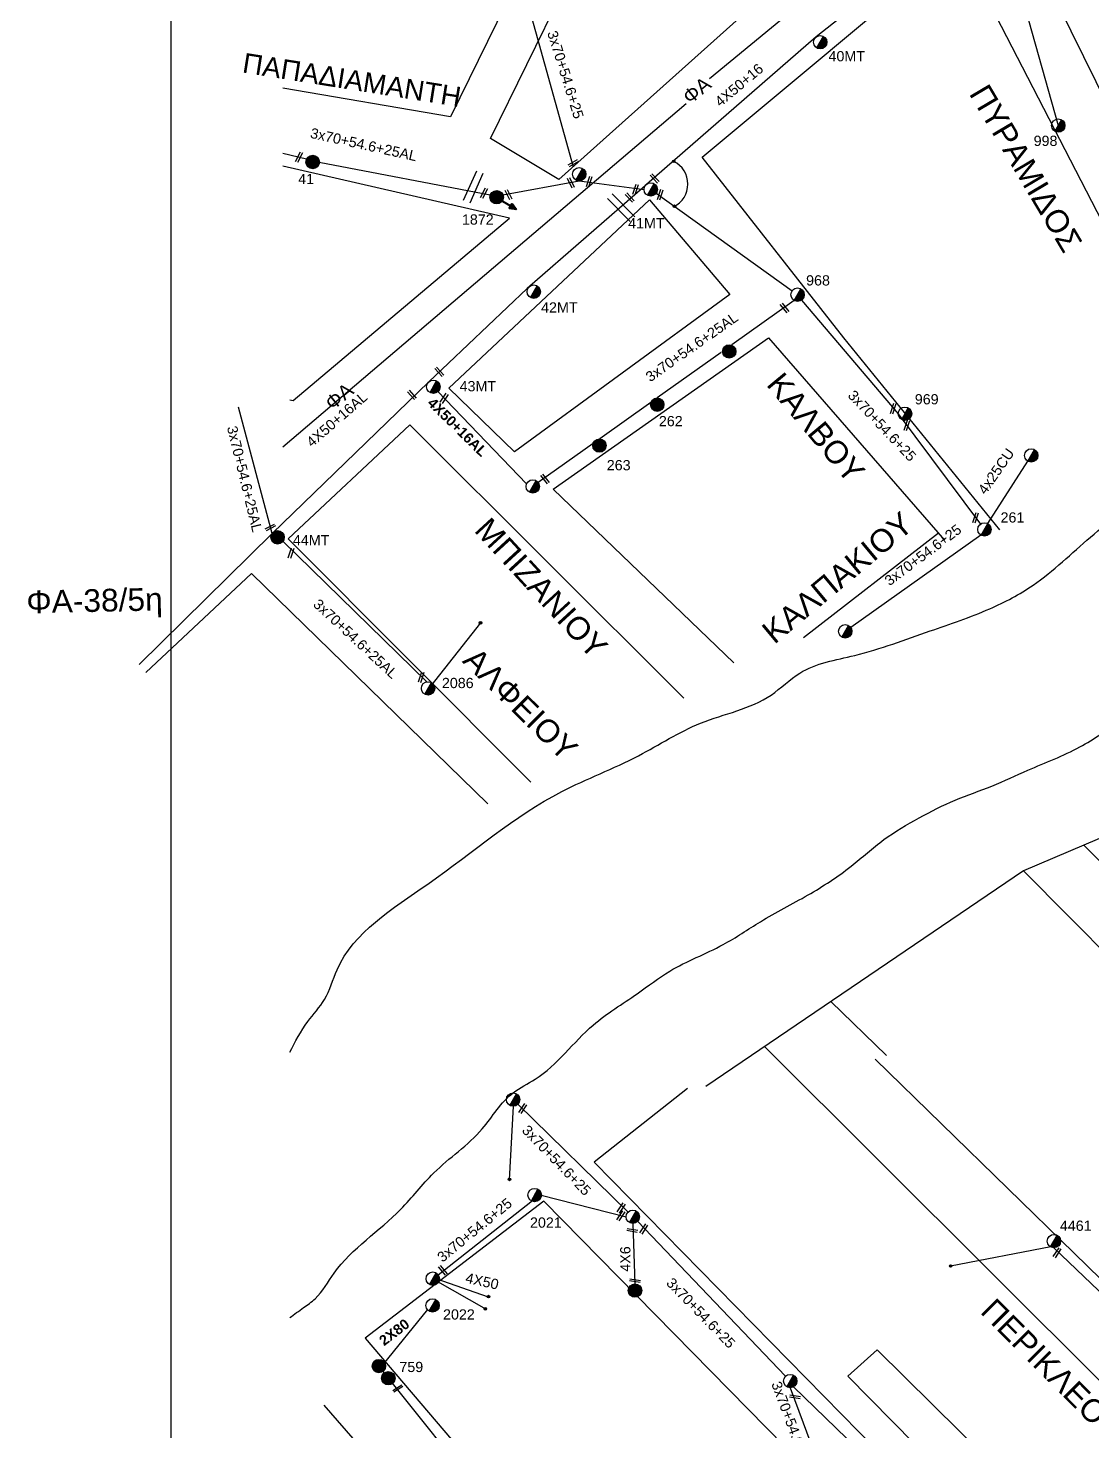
# Model space of a CAD drawing. Header units: millimetres. Extents: x -2449 to 9266, y 48 to 3905.
# Drawn here: x 6997.7 to 7185.2, y 3394.4 to 3641.5 of the extents above; entities that cross this region are included whole.
import ezdxf

# ---------------------------------------------------------------- set-up
doc = ezdxf.new("R2010")
doc.units = ezdxf.units.MM
doc.linetypes.add('DASHED', pattern=[19.05, 12.7, -6.35])
for name, color, linetype in [('Άγνωστα', 7, 'Continuous'), ('Γυμνά εναέρια ΧΤ και ΦΟΠ (3Φ)   4x50+16AL', 7, 'Continuous'), ('Επίτονοι', 7, 'Continuous'), ('Επιγραφές - Σχήματα', 7, 'Continuous'), ('Κάμερα', 7, 'Continuous'), ('Καλώδια ΧΤ   4x25CU', 7, 'DASHED'), ('Μηχανική τομή', 7, 'Continuous'), ('Στύλος Ξύλινος', 7, 'Continuous'), ('Στύλος Ξύλινος @ 1', 7, 'Continuous'), ('Στύλος ΦΜ', 7, 'Continuous'), ('Στύλος ΦΜ @ 1', 7, 'Continuous'), ('Συνδέσεις', 7, 'Continuous'), ('Συνεστραμμένα ΧΤ   3x70+54.6+25 AL', 7, 'SYN_LINE'), ('Τομή', 7, 'Continuous'), ('Υπόβαθρο ΔΕΗ', 7, 'Continuous'), ('Υπόγεια καλώδια Παροχών ΧΤ   4x6', 7, 'DASHED')]:
    doc.layers.add(name, color=color, linetype=linetype)
doc.styles.add('arial', font='arial.ttf')
doc.styles.get("Standard").update_dxf_attribs({"font": 'arial.ttf'})
doc.linetypes.add('SYN_LINE', pattern='A,0.5,-0.0001,["/\\/\\/\\/",Standard,S=0.1,R=0,X=0,Y=-0.05],-0.25', length=0.7501)

# ---------------------------------------------------------------- blocks, each defined once
blk = doc.blocks.new('ΥΠΑΡΧΩΝ ΤΣΙΜΕΝΤΕΝΙΟΣ ΣΤΥΛΟΣ')
at = {"layer": 'Στύλος ΦΜ'}
blk.add_hatch(color=7, dxfattribs=at).paths.add_polyline_path([(-1.29, -2.28, 0.574793), (2.62, 0, 0.268822), (1.3, 2.27)])
at = {"layer": 'Στύλος ΦΜ', "color": 7}
blk.add_line((-1.29, -2.28), (1.3, 2.27), dxfattribs=at)
blk.add_circle((0, 0), 2.62, dxfattribs=at)
at = {"layer": 'Στύλος ΦΜ', "flags": 4}
for tag, p in [('ΑΡΙΘΜΟΣ', (-4.68, 8.05)), ('ΤΥΠΟΣ', (-4.91, 3.03))]:
    blk.add_attdef(tag, p, '', height=4, dxfattribs=at)
blk = doc.blocks.new('ΥΠΑΡΧΩΝ ΞΥΛΙΝΟΣ ΣΤΥΛΟΣ')
at = {"layer": 'Στύλος Ξύλινος'}
h = blk.add_hatch(color=7, dxfattribs=at)
h.paths.add_polyline_path([(-2.62, 0, 0.270008), (-1.29, -2.28), (1.3, 2.27, 0.576266)])
h.paths.add_polyline_path([(-1.29, -2.28, 0.574793), (2.62, 0, 0.268822), (1.3, 2.27)])
at = {"layer": 'Στύλος Ξύλινος', "color": 7}
blk.add_line((-1.29, -2.28), (1.3, 2.27), dxfattribs=at)
blk.add_circle((0, 0), 2.62, dxfattribs=at)
at = {"layer": 'Στύλος Ξύλινος', "flags": 4}
for tag, p in [('ΑΡΙΘΜΟΣ', (-4.91, 8.6)), ('ΤΥΠΟΣ', (-4.85, 3.39))]:
    blk.add_attdef(tag, p, '', height=4, dxfattribs=at)
blk = doc.blocks.new('ΜΗΧΑΝΙΚΗ ΤΟΜΗ')
at = {"layer": 'Μηχανική τομή', "ltscale": 40}
for p, q in [((-1.89, 0.78), (1.89, 0.78)), ((1.89, 0), (-1.89, 0))]:
    blk.add_line(p, q, dxfattribs=at)
blk = doc.blocks.new('ΤΟΜΗ')
at = {"layer": 'Τομή', "ltscale": 40}
for p, q in [((-5.68, 0), (5.68, 0)), ((5.68, -2.33), (-5.68, -2.33))]:
    blk.add_line(p, q, dxfattribs=at)
blk = doc.blocks.new('_ΣΥΝΔΕΣΗ')
at = {"layer": 'Συνδέσεις', "linetype": 'SYN_LINE', "ltscale": 40}
blk.add_hatch(color=256, dxfattribs=at).paths.add_polyline_path([(0.5, -0.01, 1), (-0.5, -0.01, 1)])
at = {"layer": 'Συνδέσεις'}
blk.add_circle((0, -0.01), 0.5, dxfattribs=at)
blk = doc.blocks.new('ΕΠΙΤΟΝΟΣ')
at = {"layer": 'Επίτονοι', "lineweight": 40, "ltscale": 40}
blk.add_hatch(color=256, dxfattribs=at).paths.add_polyline_path([(-1.13, 6.47), (0, 9.1), (1.13, 6.47)])
for p, q in [((-1.13, 6.47), (0, 9.1)), ((1.13, 6.47), (-1.13, 6.47)), ((-1.13, 6.47), (0, 6.47)), ((0, 9.1), (1.13, 6.47)), ((0, 6.47), (0, 0))]:
    blk.add_line(p, q, dxfattribs=at)

msp = doc.modelspace()

# ---------------------------------------------------------------- linework, layer by layer
at = {"layer": 'Άγνωστα', "color": 173, "linetype": 'SYN_LINE', "ltscale": 20}
msp.add_lwpolyline([(7108.41, 3612.47), (7132.34, 3595.27)], dxfattribs=at)
at = {"layer": 'Άγνωστα', "color": 27, "linetype": 'SYN_LINE', "ltscale": 15}
msp.add_lwpolyline([(7083.18, 3451.62), (7082.5, 3438.69)], dxfattribs=at)
at = {"layer": 'Άγνωστα', "color": 85, "linetype": 'SYN_LINE', "ltscale": 20}
msp.add_lwpolyline([(7177.9, 3426.83), (7160.27, 3423.47)], dxfattribs=at)
at = {"layer": 'Γυμνά εναέρια ΧΤ και ΦΟΠ (3Φ)   4x50+16AL', "color": 173, "ltscale": 0.2}
msp.add_lwpolyline([(7167.12, 3664.15), (7136.56, 3639.98), (7106.67, 3613.96)], dxfattribs=at)
at = {"layer": 'Γυμνά εναέρια ΧΤ και ΦΟΠ (3Φ)   4x50+16AL', "color": 6, "ltscale": 0.2}
for points in [[(7106.67, 3613.96), (7106.44, 3613.75), (7085.66, 3595.65), (7068.31, 3579.21), (7040.74, 3552.54), (7017.29, 3529.42)], [(7085.57, 3561.28), (7069.94, 3577.51)]]:
    msp.add_lwpolyline(points, dxfattribs=at)
at = {"layer": 'Επιγραφές - Σχήματα'}
msp.add_lwpolyline([(7022.92, 3887.4), (9025.82, 3887.4), (9025.82, 2893.51), (7022.92, 2893.51)], close=True, dxfattribs=at)
at = {"layer": 'Επιγραφές - Σχήματα', "color": 85, "linetype": 'Continuous', "ltscale": 0.2}
for points in [[(7297.69, 3749.14), (7181.35, 3684.94), (7117.81, 3632.62)], [(7113.66, 3628.18), (7042.63, 3567.72)]]:
    msp.add_lwpolyline(points, dxfattribs=at)
at = {"layer": 'Επιγραφές - Σχήματα', "linetype": 'Continuous', "ltscale": 0.2}
msp.add_arc((7109.53, 3614.07), 4.45, 296.1729, 63.8271, dxfattribs=at)
at = {"layer": 'Κάμερα'}
for points in [[(7183.73, 3497.62), (7173.14, 3493.1), (7117.14, 3455.1)], [(7139.19, 3470.07), (7149, 3460.57)]]:
    msp.add_lwpolyline(points, dxfattribs=at)
at = {"layer": 'Καλώδια ΧΤ   4x25CU', "color": 173, "linetype": 'SYN_LINE', "ltscale": 15}
msp.add_lwpolyline([(7166.83, 3554.25), (7173.9, 3565.23)], dxfattribs=at)
at = {"layer": 'Συνεστραμμένα ΧΤ   3x70+54.6+25 AL', "color": 85, "ltscale": 20}
for p, q in [((7046.8, 3618.46), (7042.63, 3619.43)), ((7079.16, 3612.09), (7049.04, 3617.88))]:
    msp.add_line(p, q, dxfattribs=at)
at = {"layer": 'Συνεστραμμένα ΧΤ   3x70+54.6+25 AL', "color": 6, "ltscale": 15}
for p, q in [((7132.72, 3593.56), (7121.73, 3585.75)), ((7119.82, 3584.38), (7108.58, 3576.39)), ((7097.27, 3568.35), (7087.61, 3561.48))]:
    msp.add_line(p, q, dxfattribs=at)
at = {"layer": 'Συνεστραμμένα ΧΤ   3x70+54.6+25 AL', "color": 6, "ltscale": 10}
msp.add_line((7107.47, 3575.61), (7098.45, 3569.19), dxfattribs=at)
at = {"layer": 'Συνεστραμμένα ΧΤ   3x70+54.6+25 AL', "color": 27, "linetype": 'SYN_LINE', "ltscale": 20}
msp.add_line((7069.97, 3421.94), (7086.6, 3435.04), dxfattribs=at)
at = {"layer": 'Συνεστραμμένα ΧΤ   3x70+54.6+25 AL', "color": 27, "linetype": 'SYN_LINE', "ltscale": 10}
for p, q in [((7069.46, 3420.96), (7078.43, 3415.89)), ((7069.59, 3421.26), (7078.77, 3418.08))]:
    msp.add_line(p, q, dxfattribs=at)
at = {"layer": 'Συνεστραμμένα ΧΤ   3x70+54.6+25 AL', "color": 173, "linetype": 'SYN_LINE', "ltscale": 20}
for points in [[(7168.21, 3663.41), (7179.24, 3624.37)], [(7085.52, 3646.7), (7093.77, 3617.11)], [(7133.97, 3593.62), (7151.05, 3573.61), (7165.54, 3554.17)], [(7165.61, 3552.23), (7142.67, 3535.96)]]:
    msp.add_lwpolyline(points, dxfattribs=at)
at = {"layer": 'Συνεστραμμένα ΧΤ   3x70+54.6+25 AL', "color": 173, "linetype": 'SYN_LINE', "ltscale": 15}
msp.add_lwpolyline([(7081.38, 3612.19), (7094.83, 3614.62), (7106.25, 3613.12)], dxfattribs=at)
at = {"layer": 'Συνεστραμμένα ΧΤ   3x70+54.6+25 AL', "color": 6, "linetype": 'SYN_LINE', "ltscale": 20}
for points in [[(7040.74, 3552.54), (7034.79, 3574.77)], [(7067.97, 3526.39), (7042.63, 3551.14)]]:
    msp.add_lwpolyline(points, dxfattribs=at)
at = {"layer": 'Συνεστραμμένα ΧΤ   3x70+54.6+25 AL', "color": 6, "linetype": 'SYN_LINE', "ltscale": 15}
msp.add_lwpolyline([(7077.44, 3536.77), (7068.71, 3525.67), (7068.54, 3525.83)], dxfattribs=at)
at = {"layer": 'Συνεστραμμένα ΧΤ   3x70+54.6+25 AL', "color": 27, "linetype": 'SYN_LINE', "ltscale": 20}
for points in [[(7084.03, 3451.97), (7103.43, 3432.99)], [(7088.15, 3435.98), (7103.1, 3432.16)], [(7105.13, 3431.36), (7131.2, 3404.07)], [(7132.59, 3402.19), (7157.09, 3378.49), (7180.02, 3354.93)]]:
    msp.add_lwpolyline(points, dxfattribs=at)
at = {"layer": 'Συνεστραμμένα ΧΤ   3x70+54.6+25 AL', "color": 85, "linetype": 'SYN_LINE', "ltscale": 20}
msp.add_lwpolyline([(7237.14, 3368.99), (7218.01, 3388.95), (7178.48, 3426.68)], dxfattribs=at)
at = {"layer": 'Συνεστραμμένα ΧΤ   3x70+54.6+25 AL', "color": 151, "linetype": 'SYN_LINE', "ltscale": 20}
for points in [[(7060.37, 3406.21), (7068.14, 3415.82)], [(7060.24, 3404.92), (7078.27, 3382.34)]]:
    msp.add_lwpolyline(points, dxfattribs=at)
at = {"layer": 'Συνεστραμμένα ΧΤ   3x70+54.6+25 AL', "color": 27, "linetype": 'SYN_LINE', "ltscale": 15}
msp.add_lwpolyline([(7132.01, 3402.04), (7137.19, 3388.11)], dxfattribs=at)
at = {"layer": 'Υπόβαθρο ΔΕΗ'}
msp.add_line((7158.11, 3552.55), (7134.37, 3534.11), dxfattribs=at)
msp.add_lwpolyline([(7042.36, 3799.62, -0.1205), (7061.02, 3788.79), (7124.38, 3732.25), (7072.13, 3625.88), (7042.63, 3630.93)], format="xyb", dxfattribs=at)
for points in [[(7130.43, 3726.45), (7172.05, 3687.19), (7091.26, 3614.86), (7079.18, 3622.09), (7130.43, 3726.45)], [(7212.32, 3578.54), (7170.51, 3663.31), (7185.32, 3675.61), (7229.37, 3583.74), (7387.03, 3615), (7394.72, 3578.82)], [(7168.93, 3553.16), (7141.47, 3586.96), (7116.47, 3618.82), (7161.66, 3656.52), (7203.84, 3574.74)], [(7043.84, 3576.03), (7043.84, 3576.03), (7043.84, 3576.03), (7044.46, 3575.94), (7082.56, 3608.04), (7042.63, 3617.23)], [(7071.88, 3578.14), (7107.2, 3611.28), (7121.38, 3594.59), (7083.42, 3566.92), (7071.88, 3578.14)], [(7122.08, 3529.75), (7090.24, 3560.34), (7128.19, 3586.99), (7159.17, 3551.32)], [(7113.24, 3523.49), (7064.99, 3571.67), (7043.57, 3551.57)], [(7086.31, 3508.71), (7043.57, 3551.57)], [(7018.5, 3528.04), (7037.1, 3545.49)], [(7078.75, 3504.9), (7037.1, 3545.49)], [(7183.73, 3497.62), (7253.17, 3427.53), (7324.58, 3496.24), (7286.87, 3541.38), (7183.73, 3497.62)], [(7147, 3459.92), (7217.12, 3391.56), (7245.19, 3420.54), (7173.14, 3493.1)], [(7113.92, 3454.76), (7097.46, 3441.8), (7181.54, 3356.16), (7185.35, 3360.26), (7142.16, 3404.08), (7147.34, 3408.73), (7191, 3365.55), (7207.74, 3382.09), (7127.5, 3462.13)], [(7138.57, 3315.18), (7173.63, 3348.34), (7088.61, 3434.93), (7057.11, 3410.75), (7138.57, 3315.18)], [(7034.06, 3320.13), (7092.75, 3271.16), (7130.03, 3306.93), (7049.9, 3398.96)]]:
    msp.add_lwpolyline(points, dxfattribs=at)
for points in [[(7043.82, 3461.12), (7047.01, 3466.54), (7049.95, 3470.43), (7052.16, 3475.65), (7068.16, 3490.77), (7091.76, 3507.05), (7105.29, 3513.37), (7116.23, 3519.1), (7128.64, 3524.06), (7133.69, 3527.92), (7143.37, 3531.05), (7156.64, 3535.34), (7167.19, 3539.26), (7174.8, 3543.42), (7184.91, 3551.87), (7190.23, 3556.09), (7200.83, 3562.95), (7213.94, 3569.57), (7226.19, 3574.05), (7237.58, 3575.94), (7250.69, 3577.73), (7270.85, 3580.98), (7292.6, 3585.33), (7302.7, 3588.38), (7316.56, 3591.95), (7326.47, 3593.6), (7335.65, 3595.86), (7348.4, 3599.85), (7355.99, 3603.03), (7365.19, 3604.74), (7372.17, 3606.7), (7377.62, 3608.72), (7383.25, 3610.74), (7387.94, 3610.74), (7387.8, 3610.77)], [(7043.85, 3414.39), (7046.26, 3416.15), (7048.3, 3417.71), (7051.65, 3422.22), (7063.38, 3433.47), (7069.2, 3439.87), (7077.75, 3447.65), (7083.18, 3453.98), (7087.08, 3456.39), (7097.29, 3465.93), (7105.06, 3471.45), (7110.79, 3475.43), (7120.21, 3480.1), (7126.76, 3484.13), (7135.15, 3488.84), (7142.73, 3493.89), (7148.53, 3498.6), (7154.73, 3502.41), (7161.08, 3505.56), (7167.56, 3508.02), (7173.9, 3510.82), (7183.05, 3514.91), (7190.28, 3519.62), (7194.58, 3522.55), (7200.58, 3526.31), (7208.02, 3531.02), (7214.16, 3534.36), (7218.59, 3536.4), (7223.78, 3539.48), (7230.15, 3542.29), (7236.6, 3545.35), (7244.35, 3549.02), (7249.41, 3551.11), (7254.69, 3553.11), (7263.46, 3556.44), (7271.97, 3559.95), (7283.75, 3565), (7289.84, 3568.18), (7294.25, 3570.6), (7301.19, 3573.56), (7305.82, 3575.39), (7313.04, 3577.01), (7318.1, 3578.09), (7325.04, 3580.19), (7334.2, 3582.83), (7340.22, 3584.71), (7347.66, 3586.38), (7356.7, 3588.21), (7364.12, 3589.23), (7370.87, 3590.45), (7375.52, 3591.58), (7382.1, 3594.04), (7388.1, 3596.12), (7390.74, 3597.55)]]:
    msp.add_spline(points, degree=3, dxfattribs=at)
at = {"layer": 'Υπόγεια καλώδια Παροχών ΧΤ   4x6', "color": 27, "linetype": 'Continuous', "ltscale": 0.1}
msp.add_lwpolyline([(7104.27, 3430.98), (7104.66, 3420.32)], dxfattribs=at)

# ---------------------------------------------------------------- block references
at = {"layer": 'Επίτονοι', "xscale": 0.4499999999998051, "yscale": 0.4499999999998051, "zscale": 0.4499999999998051, "rotation": 240.0557591499987}
msp.add_blockref('ΕΠΙΤΟΝΟΣ', (7080.24, 3611.65), dxfattribs=at)
at = {"layer": 'Μηχανική τομή'}
for p, xscale, yscale, zscale, rotation in [((7045.64, 3618.73), 0.5000000000000002, 0.5000000000000002, 0.5000000000000002, 63.06724434373105), ((7093.88, 3617.56), 0.4999999999999997, 0.4999999999999997, 0.4999999999999997, 29.35251606064042), ((7096.78, 3614.44), 0.500000000000005, 0.500000000000005, 0.500000000000005, 71.8133335718219), ((7107.97, 3614.93), 0.5000000000000727, 0.5000000000000727, 0.5000000000000727, 313.390901941304), ((7078.24, 3612.37), 0.5000000000000002, 0.5000000000000002, 0.5000000000000002, 63.06724434373105), ((7082.54, 3612.28), 0.4999999999999792, 0.4999999999999792, 0.4999999999999792, 116.8088349953664), ((7093.52, 3614.36), 0.4999999999999792, 0.4999999999999792, 0.4999999999999792, 116.8088349953664), ((7104.92, 3613.04), 0.500000000000005, 0.500000000000005, 0.500000000000005, 71.8133335718219), ((7109.27, 3612.12), 0.500000000000005, 0.500000000000005, 0.500000000000005, 71.8133335718219), ((7103.87, 3611.81), 0.5000000000000084, 0.5000000000000084, 0.5000000000000084, 133.1988833028622), ((7131.16, 3592.36), 0.4999999999999992, 0.4999999999999992, 0.4999999999999992, 128.9263901483598), ((7070.33, 3581.12), 0.4999999999999999, 0.4999999999999999, 0.4999999999999999, 132.2775042146845), ((7065.49, 3577.05), 0.4999999999999999, 0.4999999999999999, 0.4999999999999999, 132.2775042146845), ((7071.2, 3576.21), 0.5000000000000002, 0.5000000000000002, 0.5000000000000002, 56.39165911160571), ((7150.34, 3574.43), 0.500000000000005, 0.500000000000005, 0.500000000000005, 71.8133335718219), ((7152.73, 3571.47), 0.500000000000005, 0.500000000000005, 0.500000000000005, 71.8133335718219), ((7088.96, 3562.22), 0.4999999999999992, 0.4999999999999992, 0.4999999999999992, 128.9263901483598), ((7164.86, 3555.21), 0.500000000000005, 0.500000000000005, 0.500000000000005, 71.8133335718219), ((7040.5, 3553.41), 0.5000000000000002, 0.5000000000000002, 0.5000000000000002, 26.82403430485641), ((7044.24, 3548.99), 0.500000000000005, 0.500000000000005, 0.500000000000005, 71.8133335718219), ((7067.17, 3527.13), 0.500000000000005, 0.500000000000005, 0.500000000000005, 71.8133335718219), ((7085.05, 3451.11), 0.4999999999999986, 0.4999999999999986, 0.4999999999999986, 56.39165911160525), ((7102.33, 3432.21), 0.4999999999999947, 0.4999999999999947, 0.4999999999999947, 56.39165911160593), ((7102.39, 3433.58), 0.4999999999999947, 0.4999999999999947, 0.4999999999999947, 56.39165911160593), ((7104.14, 3429.56), 0.5000000000000052, 0.5000000000000052, 0.5000000000000052, 350.8392218654308), ((7106.37, 3429.88), 0.4999999999999947, 0.4999999999999947, 0.4999999999999947, 56.39165911160593), ((7179.19, 3425.7), 0.4999999999999947, 0.4999999999999947, 0.4999999999999947, 56.39165911160593), ((7070.65, 3422.59), 0.4999999999999911, 0.4999999999999911, 0.4999999999999911, 310.6750396110195), ((7104.65, 3420.7), 0.5000000000000052, 0.5000000000000052, 0.5000000000000052, 350.8392218654308), ((7062.98, 3401.74), 0.5000000000000132, 0.5000000000000132, 0.5000000000000132, 32.02049746086985), ((7132.81, 3400.25), 0.5000000000000052, 0.5000000000000052, 0.5000000000000052, 350.8392218654308)]:
    msp.add_blockref('ΜΗΧΑΝΙΚΗ ΤΟΜΗ', p, dxfattribs=dict(at, xscale=xscale, yscale=yscale, zscale=zscale, rotation=rotation))
at = {"layer": 'Στύλος Ξύλινος @ 1', "ltscale": 40}
ref = msp.add_blockref('ΥΠΑΡΧΩΝ ΞΥΛΙΝΟΣ ΣΤΥΛΟΣ', (7047.87, 3617.95), dxfattribs=dict(at, xscale=0.4499999999998181, yscale=0.4499999999998181, zscale=0.4499999999998181))
ref.add_attrib('ΤΥΠΟΣ', '41', (7045.32, 3614.06), dxfattribs={"layer": 'Στύλος Ξύλινος', "height": 1.8, "flags": 4})
ref = msp.add_blockref('ΥΠΑΡΧΩΝ ΞΥΛΙΝΟΣ ΣΤΥΛΟΣ', (7080.29, 3611.75), dxfattribs=dict(at, xscale=0.4499999999998181, yscale=0.4499999999998181, zscale=0.4499999999998181))
ref.add_attrib('ΤΥΠΟΣ', '1872', (7074.17, 3606.92), dxfattribs={"layer": 'Στύλος Ξύλινος', "height": 1.8, "flags": 4})
at = {"layer": 'Στύλος Ξύλινος @ 1', "ltscale": 40, "xscale": 0.4499999999998181, "yscale": 0.4499999999998181, "zscale": 0.4499999999998181}
for p in [(7121.26, 3584.58), (7104.66, 3419.15), (7059.54, 3405.86)]:
    msp.add_blockref('ΥΠΑΡΧΩΝ ΞΥΛΙΝΟΣ ΣΤΥΛΟΣ', p, dxfattribs=at)
at = {"layer": 'Στύλος Ξύλινος @ 1', "ltscale": 40}
ref = msp.add_blockref('ΥΠΑΡΧΩΝ ΞΥΛΙΝΟΣ ΣΤΥΛΟΣ', (7108.58, 3575.21), dxfattribs=dict(at, xscale=0.4499999999998181, yscale=0.4499999999998181, zscale=0.4499999999998181))
ref.add_attrib('ΤΥΠΟΣ', '262', (7108.87, 3571.41), dxfattribs={"layer": 'Στύλος Ξύλινος', "height": 1.8, "flags": 4})
ref = msp.add_blockref('ΥΠΑΡΧΩΝ ΞΥΛΙΝΟΣ ΣΤΥΛΟΣ', (7098.4, 3568.01), dxfattribs=dict(at, xscale=0.4499999999998181, yscale=0.4499999999998181, zscale=0.4499999999998181))
ref.add_attrib('ΤΥΠΟΣ', '263', (7099.69, 3563.65), dxfattribs={"layer": 'Στύλος Ξύλινος', "height": 1.8, "flags": 4})
ref = msp.add_blockref('ΥΠΑΡΧΩΝ ΞΥΛΙΝΟΣ ΣΤΥΛΟΣ', (7041.68, 3551.84), dxfattribs=dict(at, xscale=0.4499999999998181, yscale=0.4499999999998181, zscale=0.4499999999998181))
ref.add_attrib('ΤΥΠΟΣ', '44ΜΤ', (7044.39, 3550.44), dxfattribs={"layer": 'Στύλος Ξύλινος', "height": 1.8, "flags": 4})
ref = msp.add_blockref('ΥΠΑΡΧΩΝ ΞΥΛΙΝΟΣ ΣΤΥΛΟΣ', (7061.2, 3403.72), dxfattribs=dict(at, xscale=0.4499999999998181, yscale=0.4499999999998181, zscale=0.4499999999998181))
ref.add_attrib('ΤΥΠΟΣ', '759', (7063.15, 3404.8), dxfattribs={"layer": 'Στύλος Ξύλινος', "height": 1.8, "flags": 4})
at = {"layer": 'Στύλος ΦΜ @ 1', "ltscale": 40}
ref = msp.add_blockref('ΥΠΑΡΧΩΝ ΤΣΙΜΕΝΤΕΝΙΟΣ ΣΤΥΛΟΣ', (7137.3, 3639.06), dxfattribs=dict(at, xscale=0.4499999999998181, yscale=0.4499999999998181, zscale=0.4499999999998181))
ref.add_attrib('ΤΥΠΟΣ', '40ΜΤ', (7138.76, 3635.69), dxfattribs={"layer": 'Στύλος ΦΜ', "height": 1.8, "flags": 4})
ref = msp.add_blockref('ΥΠΑΡΧΩΝ ΤΣΙΜΕΝΤΕΝΙΟΣ ΣΤΥΛΟΣ', (7179.24, 3624.37), dxfattribs=dict(at, xscale=0.4499999999998181, yscale=0.4499999999998181, zscale=0.4499999999998181))
ref.add_attrib('ΑΡΙΘΜΟΣ', '998', (7174.9, 3620.78), dxfattribs={"layer": 'Στύλος ΦΜ', "height": 1.8, "flags": 4})
at = {"layer": 'Στύλος ΦΜ @ 1', "ltscale": 40, "xscale": 0.4499999999998181, "yscale": 0.4499999999998181, "zscale": 0.4499999999998181}
for p in [(7094.83, 3615.8), (7174.48, 3566.26), (7086.65, 3560.8), (7141.7, 3535.28), (7083.18, 3452.8), (7104.27, 3432.16), (7068.99, 3416.53), (7132.01, 3403.22)]:
    msp.add_blockref('ΥΠΑΡΧΩΝ ΤΣΙΜΕΝΤΕΝΙΟΣ ΣΤΥΛΟΣ', p, dxfattribs=at)
at = {"layer": 'Στύλος ΦΜ @ 1', "ltscale": 40}
ref = msp.add_blockref('ΥΠΑΡΧΩΝ ΤΣΙΜΕΝΤΕΝΙΟΣ ΣΤΥΛΟΣ', (7107.43, 3613.12), dxfattribs=dict(at, xscale=0.4499999999998181, yscale=0.4499999999998181, zscale=0.4499999999998181))
ref.add_attrib('ΤΥΠΟΣ', '41ΜΤ', (7103.45, 3606.26), dxfattribs={"layer": 'Στύλος ΦΜ', "height": 1.8, "flags": 4})
ref = msp.add_blockref('ΥΠΑΡΧΩΝ ΤΣΙΜΕΝΤΕΝΙΟΣ ΣΤΥΛΟΣ', (7086.82, 3595.11), dxfattribs=dict(at, xscale=0.4499999999998181, yscale=0.4499999999998181, zscale=0.4499999999998181))
ref.add_attrib('ΤΥΠΟΣ', '42ΜΤ', (7088.12, 3591.43), dxfattribs={"layer": 'Στύλος ΦΜ', "height": 1.8, "flags": 4})
ref = msp.add_blockref('ΥΠΑΡΧΩΝ ΤΣΙΜΕΝΤΕΝΙΟΣ ΣΤΥΛΟΣ', (7133.3, 3594.58), dxfattribs=dict(at, xscale=0.4499999999998181, yscale=0.4499999999998181, zscale=0.4499999999998181))
ref.add_attrib('ΤΥΠΟΣ', '968', (7134.81, 3596.2), dxfattribs={"layer": 'Στύλος ΦΜ', "height": 1.8, "flags": 4})
ref = msp.add_blockref('ΥΠΑΡΧΩΝ ΤΣΙΜΕΝΤΕΝΙΟΣ ΣΤΥΛΟΣ', (7069.13, 3578.36), dxfattribs=dict(at, xscale=0.4499999999998181, yscale=0.4499999999998181, zscale=0.4499999999998181))
ref.add_attrib('ΤΥΠΟΣ', '43ΜΤ', (7073.76, 3577.56), dxfattribs={"layer": 'Στύλος ΦΜ', "height": 1.8, "flags": 4})
ref = msp.add_blockref('ΥΠΑΡΧΩΝ ΤΣΙΜΕΝΤΕΝΙΟΣ ΣΤΥΛΟΣ', (7152.23, 3573.61), dxfattribs=dict(at, xscale=0.4499999999998181, yscale=0.4499999999998181, zscale=0.4499999999998181))
ref.add_attrib('ΤΥΠΟΣ', '969', (7153.96, 3575.26), dxfattribs={"layer": 'Στύλος ΦΜ', "height": 1.8, "flags": 4})
ref = msp.add_blockref('ΥΠΑΡΧΩΝ ΤΣΙΜΕΝΤΕΝΙΟΣ ΣΤΥΛΟΣ', (7166.24, 3553.23), dxfattribs=dict(at, xscale=0.4499999999998181, yscale=0.4499999999998181, zscale=0.4499999999998181))
ref.add_attrib('ΤΥΠΟΣ', '261', (7169.07, 3554.44), dxfattribs={"layer": 'Στύλος ΦΜ', "height": 1.8, "flags": 4})
ref = msp.add_blockref('ΥΠΑΡΧΩΝ ΤΣΙΜΕΝΤΕΝΙΟΣ ΣΤΥΛΟΣ', (7068.2, 3525.23), dxfattribs=dict(at, xscale=0.4499999999998181, yscale=0.4499999999998181, zscale=0.4499999999998181))
ref.add_attrib('ΤΥΠΟΣ', '2086', (7070.64, 3525.28), dxfattribs={"layer": 'Στύλος ΦΜ', "height": 1.8, "flags": 4})
ref = msp.add_blockref('ΥΠΑΡΧΩΝ ΤΣΙΜΕΝΤΕΝΙΟΣ ΣΤΥΛΟΣ', (7086.98, 3435.98), dxfattribs=dict(at, xscale=0.4499999999998181, yscale=0.4499999999998181, zscale=0.4499999999998181))
ref.add_attrib('ΤΥΠΟΣ', '2021', (7086.16, 3430.23), dxfattribs={"layer": 'Στύλος ΦΜ', "height": 1.8, "flags": 4})
ref = msp.add_blockref('ΥΠΑΡΧΩΝ ΤΣΙΜΕΝΤΕΝΙΟΣ ΣΤΥΛΟΣ', (7178.48, 3427.86), dxfattribs=dict(at, xscale=0.4499999999998181, yscale=0.4499999999998181, zscale=0.4499999999998181))
ref.add_attrib('ΑΡΙΘΜΟΣ', '4461', (7179.52, 3429.68), dxfattribs={"layer": 'Στύλος ΦΜ', "height": 1.8, "flags": 4})
ref = msp.add_blockref('ΥΠΑΡΧΩΝ ΤΣΙΜΕΝΤΕΝΙΟΣ ΣΤΥΛΟΣ', (7069.03, 3421.25), dxfattribs=dict(at, xscale=0.4499999999998181, yscale=0.4499999999998181, zscale=0.4499999999998181))
ref.add_attrib('ΤΥΠΟΣ', '2022', (7070.84, 3414.05), dxfattribs={"layer": 'Στύλος ΦΜ', "height": 1.8, "flags": 4})
at = {"layer": 'Συνδέσεις', "xscale": 0.4500000000000455, "yscale": 0.4500000000000455, "zscale": 0.4500000000000455}
for p in [(7111.49, 3618.07), (7111.63, 3610.16), (7077.44, 3536.77), (7082.54, 3438.74), (7160.28, 3423.48), (7078.85, 3418.1), (7078.3, 3415.93)]:
    msp.add_blockref('_ΣΥΝΔΕΣΗ', p, dxfattribs=at)
at = {"layer": 'Τομή'}
for p, xscale, yscale, zscale, rotation in [((7075.64, 3613.79), 0.4999999999999986, 0.4999999999999986, 0.4999999999999986, 65.76886123123985), ((7101.8, 3609.48), 0.5000000000000012, 0.5000000000000012, 0.5000000000000012, 134.5152466421551)]:
    msp.add_blockref('ΤΟΜΗ', p, dxfattribs=dict(at, xscale=xscale, yscale=yscale, zscale=zscale, rotation=rotation))

# ---------------------------------------------------------------- texts
at = {"layer": 'Άγνωστα', "linetype": 'SYN_LINE', "ltscale": 20, "char_height": 1.8, "width": 69.1904, "attachment_point": 1, "style": 'arial'}
for s, insert, rotation in [('\\pt7.2;4X50+16', (7118.53, 3628.95), 39.9471), ('{\\fArial|b1|i0|c0|p34;2X80}', (7059.36, 3410.76), 37.4321)]:
    msp.add_mtext(s, dxfattribs=dict(at, insert=insert, rotation=rotation))
at = {"layer": 'Γυμνά εναέρια ΧΤ και ΦΟΠ (3Φ)   4x50+16AL', "ltscale": 40, "char_height": 1.8, "width": 69.1904, "attachment_point": 1, "style": 'arial'}
for s, insert, rotation in [('\\A1;4X50+16AL', (7046.55, 3568.96), 41.0281), ('\\A1;{\\fArial|b1|i0|c0|p34;4X50+16AL}', (7069.21, 3576.61), 315.5816)]:
    msp.add_mtext(s, dxfattribs=dict(at, insert=insert, rotation=rotation))
at = {"layer": 'Επιγραφές - Σχήματα', "width": 157.7424, "attachment_point": 1}
for s, insert, char_height, rotation in [('ΠΑΠΑΔΙΑΜΑΝΤΗ', (7035.88, 3637.2), 3.5, 350.9756), ('ΠΥΡΑΜΙΔΟΣ', (7166.87, 3632.05), 4, 300.6313), ('ΚΑΛΒΟΥ', (7130.73, 3581.26), 4, 309.7802), ('ΚΑΛΠΑΚΙΟΥ', (7126.64, 3535.95), 4, 39.7802), ('ΜΠΙΖΑΝΙΟΥ', (7079.11, 3555.67), 4, 312.6171), ('ΦΑ-38/5η', (6997.38, 3542.45), 4, 1.2511), ('ΑΛΦΕΙΟΥ', (7076.93, 3532.78), 4, 315.3068), ('ΠΕΡΙΚΛΕΟΥΣ', (7168.14, 3418.12), 4, 314.917)]:
    msp.add_mtext(s, dxfattribs=dict(at, insert=insert, char_height=char_height, rotation=rotation))
at = {"layer": 'Επιγραφές - Σχήματα', "color": 85, "linetype": 'Continuous', "ltscale": 0.2, "char_height": 2.5, "width": 10.3327, "attachment_point": 1, "rotation": 39.1347}
for insert in [(7112.77, 3629.94), (7049.77, 3576.01)]:
    msp.add_mtext('ΦΑ', dxfattribs=dict(at, insert=insert))
at = {"layer": 'Καλώδια ΧΤ   4x25CU', "ltscale": 40, "insert": (7164.95, 3560.26), "char_height": 1.8, "width": 7.7399, "attachment_point": 1, "rotation": 55.1742, "style": 'arial'}
msp.add_mtext('4x25CU', dxfattribs=at)
at = {"layer": 'Συνεστραμμένα ΧΤ   3x70+54.6+25 AL', "style": 'arial'}
for rotation, p in [(347.4672, (7047.33, 3622.23)), (35.1389, (7107.35, 3579.12)), (283.6893, (7032.75, 3571.22)), (317.0962, (7047.81, 3539.84))]:
    msp.add_text('3x70+54.6+25AL', height=1.8, rotation=rotation, dxfattribs=at).set_placement(p)
at = {"layer": 'Συνεστραμμένα ΧΤ   3x70+54.6+25 AL', "linetype": 'SYN_LINE', "ltscale": 20, "char_height": 1.8, "width": 69.1904, "attachment_point": 1, "style": 'arial'}
for insert, rotation in [((7090.89, 3641.28), 287.338), ((7143.33, 3577.95), 313.4359), ((7148.42, 3544.64), 36.8056), ((7085.89, 3448.5), 314.1475), ((7069.6, 3425.43), 39.2549), ((7111.32, 3421.61), 314.1475), ((7130.33, 3403.37), 290.4902)]:
    msp.add_mtext('3x70+54.6+25', dxfattribs=dict(at, insert=insert, rotation=rotation))
at = {"layer": 'Υπόγεια καλώδια Παροχών ΧΤ   4x6', "linetype": 'DASHED', "ltscale": 0.1, "char_height": 1.8, "width": 69.1904, "attachment_point": 1, "style": 'arial'}
for s, insert, rotation in [('\\A1;4X6', (7102.05, 3422.48), 89.924), ('\\A1;4X50', (7075.06, 3422.32), 347.7173)]:
    msp.add_mtext(s, dxfattribs=dict(at, insert=insert, rotation=rotation))

doc.saveas('drawing.dxf')
